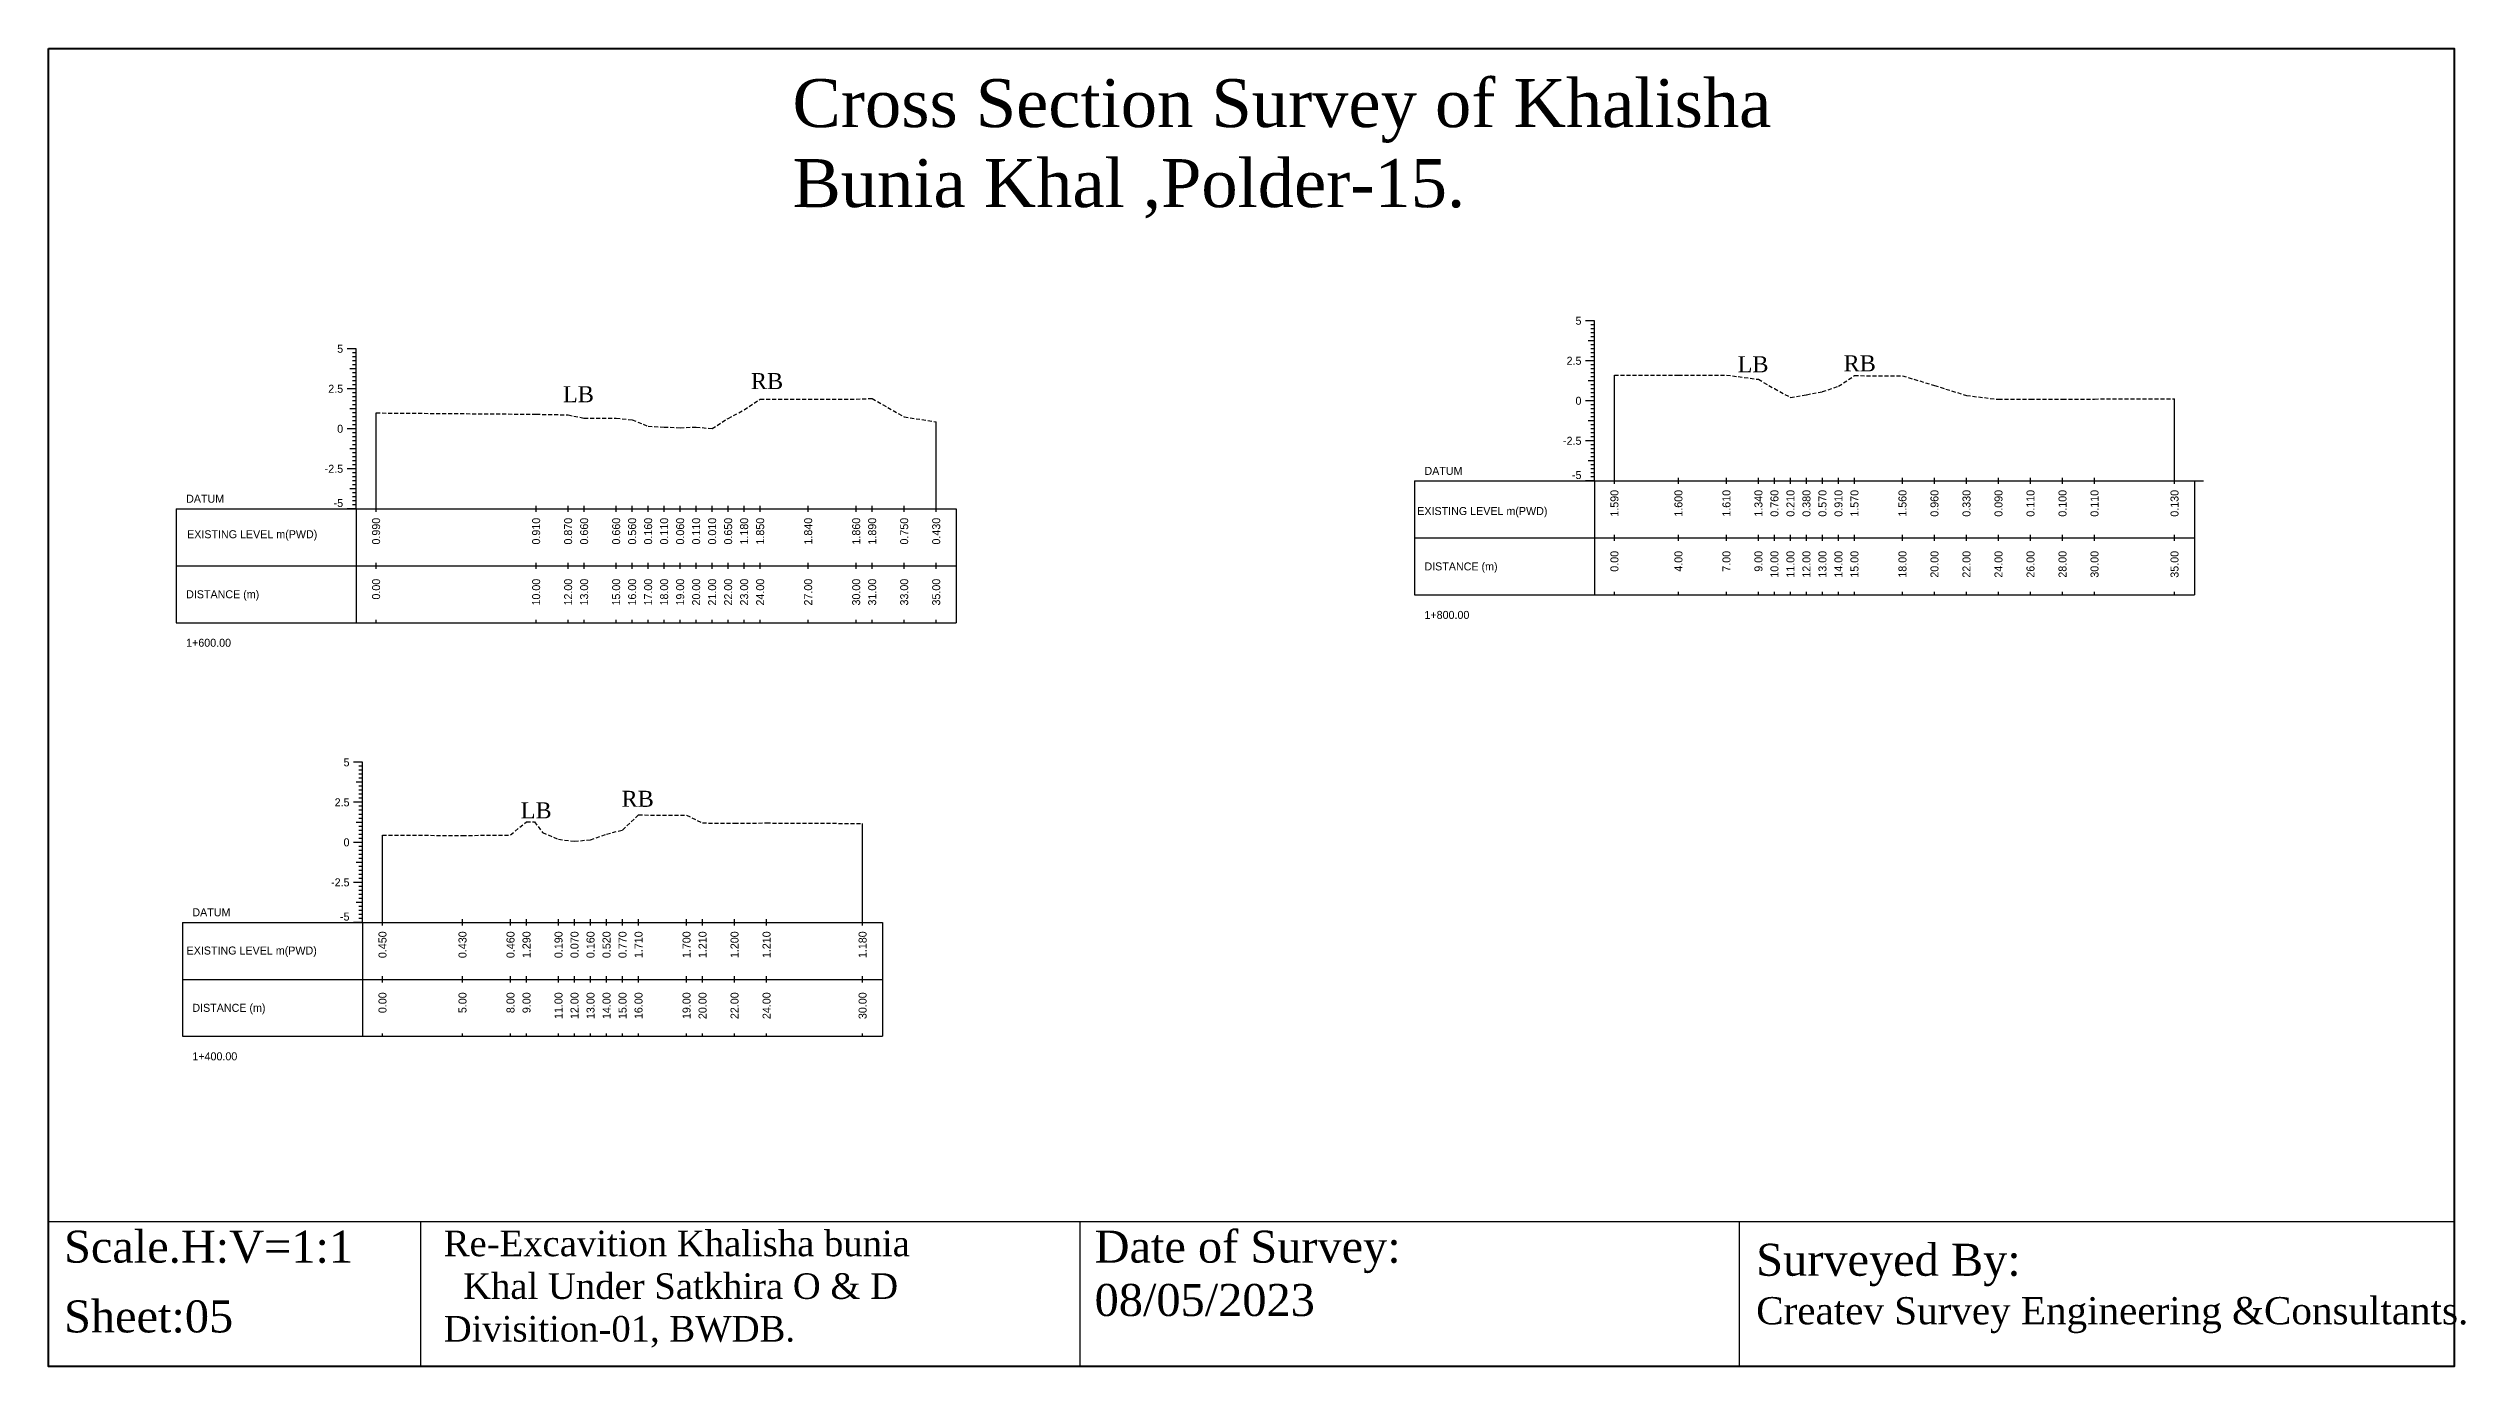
# Model space of a CAD drawing. Header units: inches. Extents: x 933 to 2044, y -1635 to -1096.
# Drawn here: x 932.9 to 1083.9, y -1634.7 to -1552.4 of the extents above; entities that cross this region are included whole.
import ezdxf
from ezdxf.enums import TextEntityAlignment as Align

# ---------------------------------------------------------------- set-up
doc = ezdxf.new("R2010")
doc.units = ezdxf.units.IN
doc.header["$MEASUREMENT"] = 0
doc.linetypes.add('HIDDEN', pattern=[0.375, 0.25, -0.125])
doc.layers.add('CS_Drawing', color=7, linetype='Continuous')
doc.layers.add('GL', color=3, linetype='HIDDEN')
doc.styles.add('romans', font='romans.shx')

msp = doc.modelspace()

# ---------------------------------------------------------------- linework, layer by layer
at = {"color": 4, "lineweight": 40}
msp.add_lwpolyline([(932.88, -1552.36), (1083.22, -1552.36), (1083.22, -1634.73), (932.88, -1634.73)], close=True, dxfattribs=at)
for points in [[(1083.22, -1552.36), (1083.22, -1634.73)], [(932.88, -1625.65), (1083.22, -1625.65)], [(932.88, -1625.65), (932.88, -1634.73)], [(956.13, -1625.65), (956.13, -1634.73)], [(997.33, -1625.65), (997.33, -1634.73)], [(1038.53, -1625.65), (1038.53, -1634.73)]]:
    msp.add_lwpolyline(points)
at = {"layer": 'CS_Drawing'}
for p, q in [((1029.49, -1569.38), (1028.93, -1569.38)), ((1029.49, -1569.38), (1029.1, -1569.38)), ((1029.49, -1569.38), (1029.27, -1569.38)), ((1029.49, -1579.38), (1029.49, -1569.38)), ((1029.49, -1570.63), (1029.1, -1570.63)), ((1029.49, -1569.63), (1029.27, -1569.63)), ((1029.49, -1569.88), (1029.27, -1569.88)), ((1029.49, -1570.13), (1029.27, -1570.13)), ((1029.49, -1570.38), (1029.27, -1570.38)), ((1029.49, -1570.63), (1029.27, -1570.63)), ((1029.49, -1570.88), (1029.27, -1570.88)), ((952.11, -1571.13), (951.55, -1571.13)), ((952.11, -1571.13), (951.72, -1571.13)), ((952.11, -1572.38), (951.72, -1572.38)), ((952.11, -1571.13), (951.89, -1571.13)), ((952.11, -1571.38), (951.89, -1571.38)), ((952.11, -1571.63), (951.89, -1571.63)), ((952.11, -1571.88), (951.89, -1571.88)), ((952.11, -1572.13), (951.89, -1572.13)), ((952.11, -1572.38), (951.89, -1572.38)), ((952.11, -1581.13), (952.11, -1571.13)), ((1029.49, -1571.88), (1028.93, -1571.88)), ((1029.49, -1571.88), (1029.1, -1571.88)), ((1029.49, -1571.13), (1029.27, -1571.13)), ((1029.49, -1571.38), (1029.27, -1571.38)), ((1029.49, -1571.63), (1029.27, -1571.63)), ((1029.49, -1571.88), (1029.27, -1571.88)), ((1029.49, -1572.13), (1029.27, -1572.13)), ((1029.49, -1572.38), (1029.27, -1572.38)), ((952.11, -1573.63), (951.55, -1573.63)), ((952.11, -1573.63), (951.72, -1573.63)), ((952.11, -1572.63), (951.89, -1572.63)), ((952.11, -1572.88), (951.89, -1572.88)), ((952.11, -1573.13), (951.89, -1573.13)), ((952.11, -1573.38), (951.89, -1573.38)), ((952.11, -1573.63), (951.89, -1573.63)), ((952.11, -1573.88), (951.89, -1573.88)), ((1029.49, -1573.13), (1029.1, -1573.13)), ((1029.49, -1572.63), (1029.27, -1572.63)), ((1029.49, -1572.88), (1029.27, -1572.88)), ((1029.49, -1573.13), (1029.27, -1573.13)), ((1029.49, -1573.38), (1029.27, -1573.38)), ((1029.49, -1573.63), (1029.27, -1573.63)), ((1029.49, -1573.88), (1029.27, -1573.88)), ((1030.74, -1579.38), (1030.74, -1572.79)), ((952.11, -1574.88), (951.72, -1574.88)), ((952.11, -1574.13), (951.89, -1574.13)), ((952.11, -1574.38), (951.89, -1574.38)), ((952.11, -1574.63), (951.89, -1574.63)), ((952.11, -1574.88), (951.89, -1574.88)), ((952.11, -1575.13), (951.89, -1575.13)), ((952.11, -1575.38), (951.89, -1575.38)), ((953.36, -1581.13), (953.36, -1575.14)), ((1029.49, -1574.38), (1028.93, -1574.38)), ((1029.49, -1574.38), (1029.1, -1574.38)), ((1029.49, -1574.13), (1029.27, -1574.13)), ((1029.49, -1574.38), (1029.27, -1574.38)), ((1029.49, -1574.63), (1029.27, -1574.63)), ((1029.49, -1574.88), (1029.27, -1574.88)), ((1029.49, -1575.13), (1029.27, -1575.13)), ((1029.49, -1575.38), (1029.27, -1575.38)), ((1065.74, -1579.38), (1065.74, -1574.25)), ((952.11, -1576.13), (951.55, -1576.13)), ((952.11, -1576.13), (951.72, -1576.13)), ((952.11, -1575.63), (951.89, -1575.63)), ((952.11, -1575.88), (951.89, -1575.88)), ((952.11, -1576.13), (951.89, -1576.13)), ((952.11, -1576.38), (951.89, -1576.38)), ((952.11, -1576.63), (951.89, -1576.63)), ((952.11, -1576.88), (951.89, -1576.88)), ((988.36, -1581.13), (988.36, -1575.7)), ((1029.49, -1576.88), (1028.93, -1576.88)), ((1029.49, -1575.63), (1029.1, -1575.63)), ((1029.49, -1576.88), (1029.1, -1576.88)), ((1029.49, -1575.63), (1029.27, -1575.63)), ((1029.49, -1575.88), (1029.27, -1575.88)), ((1029.49, -1576.13), (1029.27, -1576.13)), ((1029.49, -1576.38), (1029.27, -1576.38)), ((1029.49, -1576.63), (1029.27, -1576.63)), ((1029.49, -1576.88), (1029.27, -1576.88)), ((952.11, -1577.38), (951.72, -1577.38)), ((952.11, -1577.13), (951.89, -1577.13)), ((952.11, -1577.38), (951.89, -1577.38)), ((952.11, -1577.63), (951.89, -1577.63)), ((952.11, -1577.88), (951.89, -1577.88)), ((952.11, -1578.13), (951.89, -1578.13)), ((952.11, -1578.38), (951.89, -1578.38)), ((1029.49, -1578.13), (1029.1, -1578.13)), ((1029.49, -1577.13), (1029.27, -1577.13)), ((1029.49, -1577.38), (1029.27, -1577.38)), ((1029.49, -1577.63), (1029.27, -1577.63)), ((1029.49, -1577.88), (1029.27, -1577.88)), ((1029.49, -1578.13), (1029.27, -1578.13)), ((1029.49, -1578.38), (1029.27, -1578.38)), ((952.11, -1578.63), (951.55, -1578.63)), ((952.11, -1578.63), (951.72, -1578.63)), ((952.11, -1579.88), (951.72, -1579.88)), ((952.11, -1578.63), (951.89, -1578.63)), ((952.11, -1578.88), (951.89, -1578.88)), ((952.11, -1579.13), (951.89, -1579.13)), ((952.11, -1579.38), (951.89, -1579.38)), ((952.11, -1579.63), (951.89, -1579.63)), ((952.11, -1579.88), (951.89, -1579.88)), ((1018.24, -1579.38), (1029.49, -1579.38)), ((1018.24, -1579.38), (1018.24, -1586.51)), ((1029.49, -1579.38), (1028.93, -1579.38)), ((1029.49, -1579.38), (1029.1, -1579.38)), ((1029.49, -1578.63), (1029.27, -1578.63)), ((1029.49, -1578.88), (1029.27, -1578.88)), ((1029.49, -1579.13), (1029.27, -1579.13)), ((1029.49, -1579.38), (1029.27, -1579.38)), ((1029.49, -1579.38), (1066.99, -1579.38)), ((1029.49, -1579.38), (1029.49, -1586.51)), ((1030.74, -1579.57), (1030.74, -1579.2)), ((1034.74, -1579.57), (1034.74, -1579.2)), ((1037.74, -1579.57), (1037.74, -1579.2)), ((1039.74, -1579.57), (1039.74, -1579.2)), ((1040.74, -1579.57), (1040.74, -1579.2)), ((1041.74, -1579.57), (1041.74, -1579.2)), ((1042.74, -1579.57), (1042.74, -1579.2)), ((1043.74, -1579.57), (1043.74, -1579.2)), ((1044.74, -1579.57), (1044.74, -1579.2)), ((1045.74, -1579.57), (1045.74, -1579.2)), ((1048.74, -1579.57), (1048.74, -1579.2)), ((1050.74, -1579.57), (1050.74, -1579.2)), ((1052.74, -1579.57), (1052.74, -1579.2)), ((1054.74, -1579.57), (1054.74, -1579.2)), ((1056.74, -1579.57), (1056.74, -1579.2)), ((1058.74, -1579.57), (1058.74, -1579.2)), ((1060.74, -1579.57), (1060.74, -1579.2)), ((1065.74, -1579.57), (1065.74, -1579.2)), ((1066.99, -1579.38), (1067.55, -1579.38)), ((1066.99, -1579.38), (1067.39, -1579.38)), ((1066.99, -1579.38), (1067.22, -1579.38)), ((1066.99, -1579.38), (1066.99, -1586.51)), ((940.86, -1581.13), (952.11, -1581.13)), ((940.86, -1581.13), (940.86, -1588.25)), ((952.11, -1581.13), (951.55, -1581.13)), ((952.11, -1581.13), (951.72, -1581.13)), ((952.11, -1580.13), (951.89, -1580.13)), ((952.11, -1580.38), (951.89, -1580.38)), ((952.11, -1580.63), (951.89, -1580.63)), ((952.11, -1580.88), (951.89, -1580.88)), ((952.11, -1581.13), (951.89, -1581.13)), ((952.11, -1581.13), (989.61, -1581.13)), ((952.11, -1581.13), (952.11, -1588.25)), ((953.36, -1581.32), (953.36, -1580.94)), ((963.36, -1581.32), (963.36, -1580.94)), ((965.36, -1581.32), (965.36, -1580.94)), ((966.36, -1581.32), (966.36, -1580.94)), ((968.36, -1581.32), (968.36, -1580.94)), ((969.36, -1581.32), (969.36, -1580.94)), ((970.36, -1581.32), (970.36, -1580.94)), ((971.36, -1581.32), (971.36, -1580.94)), ((972.36, -1581.32), (972.36, -1580.94)), ((973.36, -1581.32), (973.36, -1580.94)), ((974.36, -1581.32), (974.36, -1580.94)), ((975.36, -1581.32), (975.36, -1580.94)), ((976.36, -1581.32), (976.36, -1580.94)), ((977.36, -1581.32), (977.36, -1580.94)), ((980.36, -1581.32), (980.36, -1580.94)), ((983.36, -1581.32), (983.36, -1580.94)), ((984.36, -1581.32), (984.36, -1580.94)), ((986.36, -1581.32), (986.36, -1580.94)), ((988.36, -1581.32), (988.36, -1580.94)), ((989.61, -1581.13), (989.61, -1588.25)), ((1018.24, -1582.95), (1029.49, -1582.95)), ((1029.49, -1582.95), (1066.99, -1582.95)), ((1029.49, -1582.95), (1066.99, -1582.95)), ((1030.74, -1583.13), (1030.74, -1582.76)), ((1034.74, -1583.13), (1034.74, -1582.76)), ((1037.74, -1583.13), (1037.74, -1582.76)), ((1039.74, -1583.13), (1039.74, -1582.76)), ((1040.74, -1583.13), (1040.74, -1582.76)), ((1041.74, -1583.13), (1041.74, -1582.76)), ((1042.74, -1583.13), (1042.74, -1582.76)), ((1043.74, -1583.13), (1043.74, -1582.76)), ((1044.74, -1583.13), (1044.74, -1582.76)), ((1045.74, -1583.13), (1045.74, -1582.76)), ((1048.74, -1583.13), (1048.74, -1582.76)), ((1050.74, -1583.13), (1050.74, -1582.76)), ((1052.74, -1583.13), (1052.74, -1582.76)), ((1054.74, -1583.13), (1054.74, -1582.76)), ((1056.74, -1583.13), (1056.74, -1582.76)), ((1058.74, -1583.13), (1058.74, -1582.76)), ((1060.74, -1583.13), (1060.74, -1582.76)), ((1065.74, -1583.13), (1065.74, -1582.76)), ((953.36, -1584.88), (953.36, -1584.5)), ((963.36, -1584.88), (963.36, -1584.5)), ((965.36, -1584.88), (965.36, -1584.5)), ((966.36, -1584.88), (966.36, -1584.5)), ((968.36, -1584.88), (968.36, -1584.5)), ((969.36, -1584.88), (969.36, -1584.5)), ((970.36, -1584.88), (970.36, -1584.5)), ((971.36, -1584.88), (971.36, -1584.5)), ((972.36, -1584.88), (972.36, -1584.5)), ((973.36, -1584.88), (973.36, -1584.5)), ((974.36, -1584.88), (974.36, -1584.5)), ((975.36, -1584.88), (975.36, -1584.5)), ((976.36, -1584.88), (976.36, -1584.5)), ((977.36, -1584.88), (977.36, -1584.5)), ((980.36, -1584.88), (980.36, -1584.5)), ((983.36, -1584.88), (983.36, -1584.5)), ((984.36, -1584.88), (984.36, -1584.5)), ((986.36, -1584.88), (986.36, -1584.5)), ((988.36, -1584.88), (988.36, -1584.5)), ((940.86, -1584.69), (952.11, -1584.69)), ((952.11, -1584.69), (989.61, -1584.69)), ((952.11, -1584.69), (989.61, -1584.69)), ((1018.24, -1586.51), (1029.49, -1586.51)), ((1029.49, -1586.51), (1066.99, -1586.51)), ((1030.74, -1586.51), (1030.74, -1586.32)), ((1034.74, -1586.51), (1034.74, -1586.32)), ((1037.74, -1586.51), (1037.74, -1586.32)), ((1039.74, -1586.51), (1039.74, -1586.32)), ((1040.74, -1586.51), (1040.74, -1586.32)), ((1041.74, -1586.51), (1041.74, -1586.32)), ((1042.74, -1586.51), (1042.74, -1586.32)), ((1043.74, -1586.51), (1043.74, -1586.32)), ((1044.74, -1586.51), (1044.74, -1586.32)), ((1045.74, -1586.51), (1045.74, -1586.32)), ((1048.74, -1586.51), (1048.74, -1586.32)), ((1050.74, -1586.51), (1050.74, -1586.32)), ((1052.74, -1586.51), (1052.74, -1586.32)), ((1054.74, -1586.51), (1054.74, -1586.32)), ((1056.74, -1586.51), (1056.74, -1586.32)), ((1058.74, -1586.51), (1058.74, -1586.32)), ((1060.74, -1586.51), (1060.74, -1586.32)), ((1065.74, -1586.51), (1065.74, -1586.32)), ((940.86, -1588.25), (952.11, -1588.25)), ((952.11, -1588.25), (989.61, -1588.25)), ((953.36, -1588.25), (953.36, -1588.07)), ((963.36, -1588.25), (963.36, -1588.07)), ((965.36, -1588.25), (965.36, -1588.07)), ((966.36, -1588.25), (966.36, -1588.07)), ((968.36, -1588.25), (968.36, -1588.07)), ((969.36, -1588.25), (969.36, -1588.07)), ((970.36, -1588.25), (970.36, -1588.07)), ((971.36, -1588.25), (971.36, -1588.07)), ((972.36, -1588.25), (972.36, -1588.07)), ((973.36, -1588.25), (973.36, -1588.07)), ((974.36, -1588.25), (974.36, -1588.07)), ((975.36, -1588.25), (975.36, -1588.07)), ((976.36, -1588.25), (976.36, -1588.07)), ((977.36, -1588.25), (977.36, -1588.07)), ((980.36, -1588.25), (980.36, -1588.07)), ((983.36, -1588.25), (983.36, -1588.07)), ((984.36, -1588.25), (984.36, -1588.07)), ((986.36, -1588.25), (986.36, -1588.07)), ((988.36, -1588.25), (988.36, -1588.07)), ((952.51, -1596.97), (951.95, -1596.97)), ((952.51, -1596.97), (952.11, -1596.97)), ((952.51, -1596.97), (952.28, -1596.97)), ((952.51, -1597.22), (952.28, -1597.22)), ((952.51, -1597.47), (952.28, -1597.47)), ((952.51, -1597.72), (952.28, -1597.72)), ((952.51, -1597.97), (952.28, -1597.97)), ((952.51, -1606.97), (952.51, -1596.97)), ((952.51, -1599.47), (951.95, -1599.47)), ((952.51, -1598.22), (952.11, -1598.22)), ((952.51, -1599.47), (952.11, -1599.47)), ((952.51, -1598.22), (952.28, -1598.22)), ((952.51, -1598.47), (952.28, -1598.47)), ((952.51, -1598.72), (952.28, -1598.72)), ((952.51, -1598.97), (952.28, -1598.97)), ((952.51, -1599.22), (952.28, -1599.22)), ((952.51, -1599.47), (952.28, -1599.47)), ((952.51, -1600.72), (952.11, -1600.72)), ((952.51, -1599.72), (952.28, -1599.72)), ((952.51, -1599.97), (952.28, -1599.97)), ((952.51, -1600.22), (952.28, -1600.22)), ((952.51, -1600.47), (952.28, -1600.47)), ((952.51, -1600.72), (952.28, -1600.72)), ((952.51, -1600.97), (952.28, -1600.97)), ((983.76, -1606.97), (983.76, -1600.79)), ((952.51, -1601.97), (951.95, -1601.97)), ((952.51, -1601.97), (952.11, -1601.97)), ((952.51, -1601.22), (952.28, -1601.22)), ((952.51, -1601.47), (952.28, -1601.47)), ((952.51, -1601.72), (952.28, -1601.72)), ((952.51, -1601.97), (952.28, -1601.97)), ((952.51, -1602.22), (952.28, -1602.22)), ((952.51, -1602.47), (952.28, -1602.47)), ((953.76, -1606.97), (953.76, -1601.52)), ((952.51, -1603.22), (952.11, -1603.22)), ((952.51, -1602.72), (952.28, -1602.72)), ((952.51, -1602.97), (952.28, -1602.97)), ((952.51, -1603.22), (952.28, -1603.22)), ((952.51, -1603.47), (952.28, -1603.47)), ((952.51, -1603.72), (952.28, -1603.72)), ((952.51, -1603.97), (952.28, -1603.97)), ((952.51, -1604.47), (951.95, -1604.47)), ((952.51, -1604.47), (952.11, -1604.47)), ((952.51, -1604.22), (952.28, -1604.22)), ((952.51, -1604.47), (952.28, -1604.47)), ((952.51, -1604.72), (952.28, -1604.72)), ((952.51, -1604.97), (952.28, -1604.97)), ((952.51, -1605.22), (952.28, -1605.22)), ((952.51, -1605.47), (952.28, -1605.47)), ((941.26, -1606.97), (952.51, -1606.97)), ((941.26, -1606.97), (941.26, -1614.09)), ((952.51, -1606.97), (951.95, -1606.97)), ((952.51, -1605.72), (952.11, -1605.72)), ((952.51, -1606.97), (952.11, -1606.97)), ((952.51, -1605.72), (952.28, -1605.72)), ((952.51, -1605.97), (952.28, -1605.97)), ((952.51, -1606.22), (952.28, -1606.22)), ((952.51, -1606.47), (952.28, -1606.47)), ((952.51, -1606.72), (952.28, -1606.72)), ((952.51, -1606.97), (952.28, -1606.97)), ((952.51, -1606.97), (985.01, -1606.97)), ((952.51, -1606.97), (952.51, -1614.09)), ((953.76, -1607.16), (953.76, -1606.78)), ((958.76, -1607.16), (958.76, -1606.78)), ((961.76, -1607.16), (961.76, -1606.78)), ((962.76, -1607.16), (962.76, -1606.78)), ((964.76, -1607.16), (964.76, -1606.78)), ((965.76, -1607.16), (965.76, -1606.78)), ((966.76, -1607.16), (966.76, -1606.78)), ((967.76, -1607.16), (967.76, -1606.78)), ((968.76, -1607.16), (968.76, -1606.78)), ((969.76, -1607.16), (969.76, -1606.78)), ((972.76, -1607.16), (972.76, -1606.78)), ((973.76, -1607.16), (973.76, -1606.78)), ((975.76, -1607.16), (975.76, -1606.78)), ((977.76, -1607.16), (977.76, -1606.78)), ((983.76, -1607.16), (983.76, -1606.78)), ((985.01, -1606.97), (985.01, -1614.09)), ((941.26, -1610.53), (952.51, -1610.53)), ((952.51, -1610.53), (985.01, -1610.53)), ((952.51, -1610.53), (985.01, -1610.53)), ((953.76, -1610.72), (953.76, -1610.34)), ((958.76, -1610.72), (958.76, -1610.34)), ((961.76, -1610.72), (961.76, -1610.34)), ((962.76, -1610.72), (962.76, -1610.34)), ((964.76, -1610.72), (964.76, -1610.34)), ((965.76, -1610.72), (965.76, -1610.34)), ((966.76, -1610.72), (966.76, -1610.34)), ((967.76, -1610.72), (967.76, -1610.34)), ((968.76, -1610.72), (968.76, -1610.34)), ((969.76, -1610.72), (969.76, -1610.34)), ((972.76, -1610.72), (972.76, -1610.34)), ((973.76, -1610.72), (973.76, -1610.34)), ((975.76, -1610.72), (975.76, -1610.34)), ((977.76, -1610.72), (977.76, -1610.34)), ((983.76, -1610.72), (983.76, -1610.34)), ((941.26, -1614.09), (952.51, -1614.09)), ((952.51, -1614.09), (985.01, -1614.09)), ((953.76, -1614.09), (953.76, -1613.91)), ((958.76, -1614.09), (958.76, -1613.91)), ((961.76, -1614.09), (961.76, -1613.91)), ((962.76, -1614.09), (962.76, -1613.91)), ((964.76, -1614.09), (964.76, -1613.91)), ((965.76, -1614.09), (965.76, -1613.91)), ((966.76, -1614.09), (966.76, -1613.91)), ((967.76, -1614.09), (967.76, -1613.91)), ((968.76, -1614.09), (968.76, -1613.91)), ((969.76, -1614.09), (969.76, -1613.91)), ((972.76, -1614.09), (972.76, -1613.91)), ((973.76, -1614.09), (973.76, -1613.91)), ((975.76, -1614.09), (975.76, -1613.91)), ((977.76, -1614.09), (977.76, -1613.91)), ((983.76, -1614.09), (983.76, -1613.91))]:
    msp.add_line(p, q, dxfattribs=at)
at = {"layer": 'GL'}
for points in [[(1030.74, -1572.79), (1034.74, -1572.78), (1037.74, -1572.77), (1039.74, -1573.04), (1040.74, -1573.62), (1041.74, -1574.17), (1042.74, -1574), (1043.74, -1573.81), (1044.74, -1573.47), (1045.74, -1572.81), (1048.74, -1572.82), (1050.74, -1573.42), (1052.74, -1574.05), (1054.74, -1574.29), (1056.74, -1574.27), (1058.74, -1574.28), (1060.74, -1574.27), (1065.74, -1574.25), (1065.74, -1574.25)], [(953.36, -1575.14), (963.36, -1575.22), (965.36, -1575.26), (966.36, -1575.47), (968.36, -1575.47), (969.36, -1575.57), (970.36, -1575.97), (971.36, -1576.02), (972.36, -1576.07), (973.36, -1576.02), (974.36, -1576.12), (975.36, -1575.48), (976.36, -1574.95), (977.36, -1574.28), (980.36, -1574.29), (983.36, -1574.27), (984.36, -1574.24), (986.36, -1575.38), (988.36, -1575.7)], [(953.76, -1601.52), (958.76, -1601.54), (961.76, -1601.51), (962.76, -1600.68), (963.26, -1600.69), (963.76, -1601.35), (964.76, -1601.78), (965.76, -1601.9), (966.76, -1601.81), (967.76, -1601.45), (968.76, -1601.2), (969.76, -1600.26), (972.76, -1600.27), (973.76, -1600.76), (975.76, -1600.77), (977.76, -1600.76), (983.76, -1600.79)]]:
    msp.add_lwpolyline(points, dxfattribs=at)

# ---------------------------------------------------------------- texts
at = {"attachment_point": 1, "style": 'romans'}
for s, insert, char_height, width in [('{\\fTimes New Roman|b0|i0|c0|p18;Cross Section Survey of Khalisha Bunia Khal ,Polder-15.}', (979.38, -1554.28), 3, 72.2837), ('{\\fTimes New Roman|b0|i0|c0|p18;LB}', (1038.44, -1571.6), 1, 154.2752), ('{\\fTimes New Roman|b0|i0|c0|p18;RB}', (1045.06, -1571.54), 1, 154.2752), ('{\\fTimes New Roman|b0|i0|c0|p18;LB}', (965.04, -1573.47), 1, 154.2752), ('{\\fTimes New Roman|b0|i0|c0|p18;RB}', (976.78, -1572.65), 1, 154.2752), ('{\\fTimes New Roman|b0|i0|c0|p18;LB}', (962.4, -1599.47), 1, 154.2752), ('{\\fTimes New Roman|b0|i0|c0|p18;RB}', (968.7, -1598.75), 1, 154.2752), ('{\\fTimes New Roman|b0|i0|c0|p18;Scale.H:V=1:1}', (933.86, -1626.23), 2, 22.2708), ('{\\fTimes New Roman|b0|i0|c0|p18;Re-Excavition Khalisha bunia\\P  Khal Under Satkhira O & D    Divisition-01, BWDB.}', (957.59, -1626.23), 1.6, 38.8405), ('{\\fTimes New Roman|b0|i0|c0|p18;Date of Survey: 08/05/2023}', (998.26, -1626.23), 2, 22.2708), ('{\\fTimes New Roman|b0|i0|c0|p18;Surveyed By:                                     \\H0.85x;Createv Survey Engineering &Consultants.}', (1039.6, -1627.05), 2, 45.2193), ('{\\fTimes New Roman|b0|i0|c0|p18;Sheet:05}', (933.86, -1630.59), 2, 38.8405)]:
    msp.add_mtext(s, dxfattribs=dict(at, insert=insert, char_height=char_height, width=width))
at = {"layer": 'CS_Drawing'}
for s, p in [('5', (1028.68, -1569.38)), ('5', (951.3, -1571.13)), ('2.5', (1028.68, -1571.88)), ('2.5', (951.3, -1573.63)), ('0', (1028.68, -1574.38)), ('0', (951.3, -1576.13)), ('-2.5', (1028.68, -1576.88)), ('-2.5', (951.3, -1578.63)), ('5', (951.7, -1596.97)), ('2.5', (951.7, -1599.47)), ('0', (951.7, -1601.97)), ('-2.5', (951.7, -1604.47))]:
    msp.add_text(s, height=0.5, dxfattribs=at).set_placement(p, align=Align.MIDDLE_RIGHT)
for s, p in [('DATUM', (1018.87, -1578.76)), ('DATUM', (941.49, -1580.5)), ('EXISTING LEVEL m(PWD)', (1018.42, -1581.27)), ('EXISTING LEVEL m(PWD)', (941.55, -1582.72)), ('DISTANCE (m)', (1018.87, -1584.73)), ('DISTANCE (m)', (941.49, -1586.47)), ('1+800.00', (1018.87, -1587.76)), ('1+600.00', (941.49, -1589.5)), ('DATUM', (941.88, -1606.34)), ('EXISTING LEVEL m(PWD)', (941.52, -1608.73)), ('DISTANCE (m)', (941.88, -1612.31)), ('1+400.00', (941.88, -1615.34))]:
    msp.add_text(s, height=0.5, dxfattribs=at).set_placement(p, align=Align.MIDDLE_LEFT)
for p in [(1028.68, -1579.27), (951.3, -1581.02), (951.7, -1606.86)]:
    msp.add_text('-5', height=0.5, dxfattribs=at).set_placement(p, align=Align.RIGHT)
for s, p in [('1.590', (1030.74, -1579.95)), ('1.600', (1034.74, -1579.95)), ('1.610', (1037.74, -1579.95)), ('1.340', (1039.74, -1579.95)), ('0.760', (1040.74, -1579.95)), ('0.210', (1041.74, -1579.95)), ('0.380', (1042.74, -1579.95)), ('0.570', (1043.74, -1579.95)), ('0.910', (1044.74, -1579.95)), ('1.570', (1045.74, -1579.95)), ('1.560', (1048.74, -1579.95)), ('0.960', (1050.74, -1579.95)), ('0.330', (1052.74, -1579.95)), ('0.090', (1054.74, -1579.95)), ('0.110', (1056.74, -1579.95)), ('0.100', (1058.74, -1579.95)), ('0.110', (1060.74, -1579.95)), ('0.130', (1065.74, -1579.95)), ('0.990', (953.36, -1581.69)), ('0.910', (963.36, -1581.69)), ('0.870', (965.36, -1581.69)), ('0.660', (966.36, -1581.69)), ('0.660', (968.36, -1581.69)), ('0.560', (969.36, -1581.69)), ('0.160', (970.36, -1581.69)), ('0.110', (971.36, -1581.69)), ('0.060', (972.36, -1581.69)), ('0.110', (973.36, -1581.69)), ('0.010', (974.36, -1581.69)), ('0.650', (975.36, -1581.69)), ('1.180', (976.36, -1581.69)), ('1.850', (977.36, -1581.69)), ('1.840', (980.36, -1581.69)), ('1.860', (983.36, -1581.69)), ('1.890', (984.36, -1581.69)), ('0.750', (986.36, -1581.69)), ('0.430', (988.36, -1581.69)), ('0.00', (1030.74, -1583.76)), ('4.00', (1034.74, -1583.76)), ('7.00', (1037.74, -1583.76)), ('9.00', (1039.74, -1583.76)), ('10.00', (1040.74, -1583.76)), ('11.00', (1041.74, -1583.76)), ('12.00', (1042.74, -1583.76)), ('13.00', (1043.74, -1583.76)), ('14.00', (1044.74, -1583.76)), ('15.00', (1045.74, -1583.76)), ('18.00', (1048.74, -1583.76)), ('20.00', (1050.74, -1583.76)), ('22.00', (1052.74, -1583.76)), ('24.00', (1054.74, -1583.76)), ('26.00', (1056.74, -1583.76)), ('28.00', (1058.74, -1583.76)), ('30.00', (1060.74, -1583.76)), ('35.00', (1065.74, -1583.76)), ('0.00', (953.36, -1585.5)), ('10.00', (963.36, -1585.5)), ('12.00', (965.36, -1585.5)), ('13.00', (966.36, -1585.5)), ('15.00', (968.36, -1585.5)), ('16.00', (969.36, -1585.5)), ('17.00', (970.36, -1585.5)), ('18.00', (971.36, -1585.5)), ('19.00', (972.36, -1585.5)), ('20.00', (973.36, -1585.5)), ('21.00', (974.36, -1585.5)), ('22.00', (975.36, -1585.5)), ('23.00', (976.36, -1585.5)), ('24.00', (977.36, -1585.5)), ('27.00', (980.36, -1585.5)), ('30.00', (983.36, -1585.5)), ('31.00', (984.36, -1585.5)), ('33.00', (986.36, -1585.5)), ('35.00', (988.36, -1585.5)), ('0.450', (953.76, -1607.53)), ('0.430', (958.76, -1607.53)), ('0.460', (961.76, -1607.53)), ('1.290', (962.76, -1607.53)), ('0.190', (964.76, -1607.53)), ('0.070', (965.76, -1607.53)), ('0.160', (966.76, -1607.53)), ('0.520', (967.76, -1607.53)), ('0.770', (968.76, -1607.53)), ('1.710', (969.76, -1607.53)), ('1.700', (972.76, -1607.53)), ('1.210', (973.76, -1607.53)), ('1.200', (975.76, -1607.53)), ('1.210', (977.76, -1607.53)), ('1.180', (983.76, -1607.53)), ('0.00', (953.76, -1611.34)), ('5.00', (958.76, -1611.34)), ('8.00', (961.76, -1611.34)), ('9.00', (962.76, -1611.34)), ('11.00', (964.76, -1611.34)), ('12.00', (965.76, -1611.34)), ('13.00', (966.76, -1611.34)), ('14.00', (967.76, -1611.34)), ('15.00', (968.76, -1611.34)), ('16.00', (969.76, -1611.34)), ('19.00', (972.76, -1611.34)), ('20.00', (973.76, -1611.34)), ('22.00', (975.76, -1611.34)), ('24.00', (977.76, -1611.34)), ('30.00', (983.76, -1611.34))]:
    msp.add_text(s, height=0.5, rotation=90, dxfattribs=at).set_placement(p, align=Align.MIDDLE_RIGHT)

doc.saveas('drawing.dxf')
